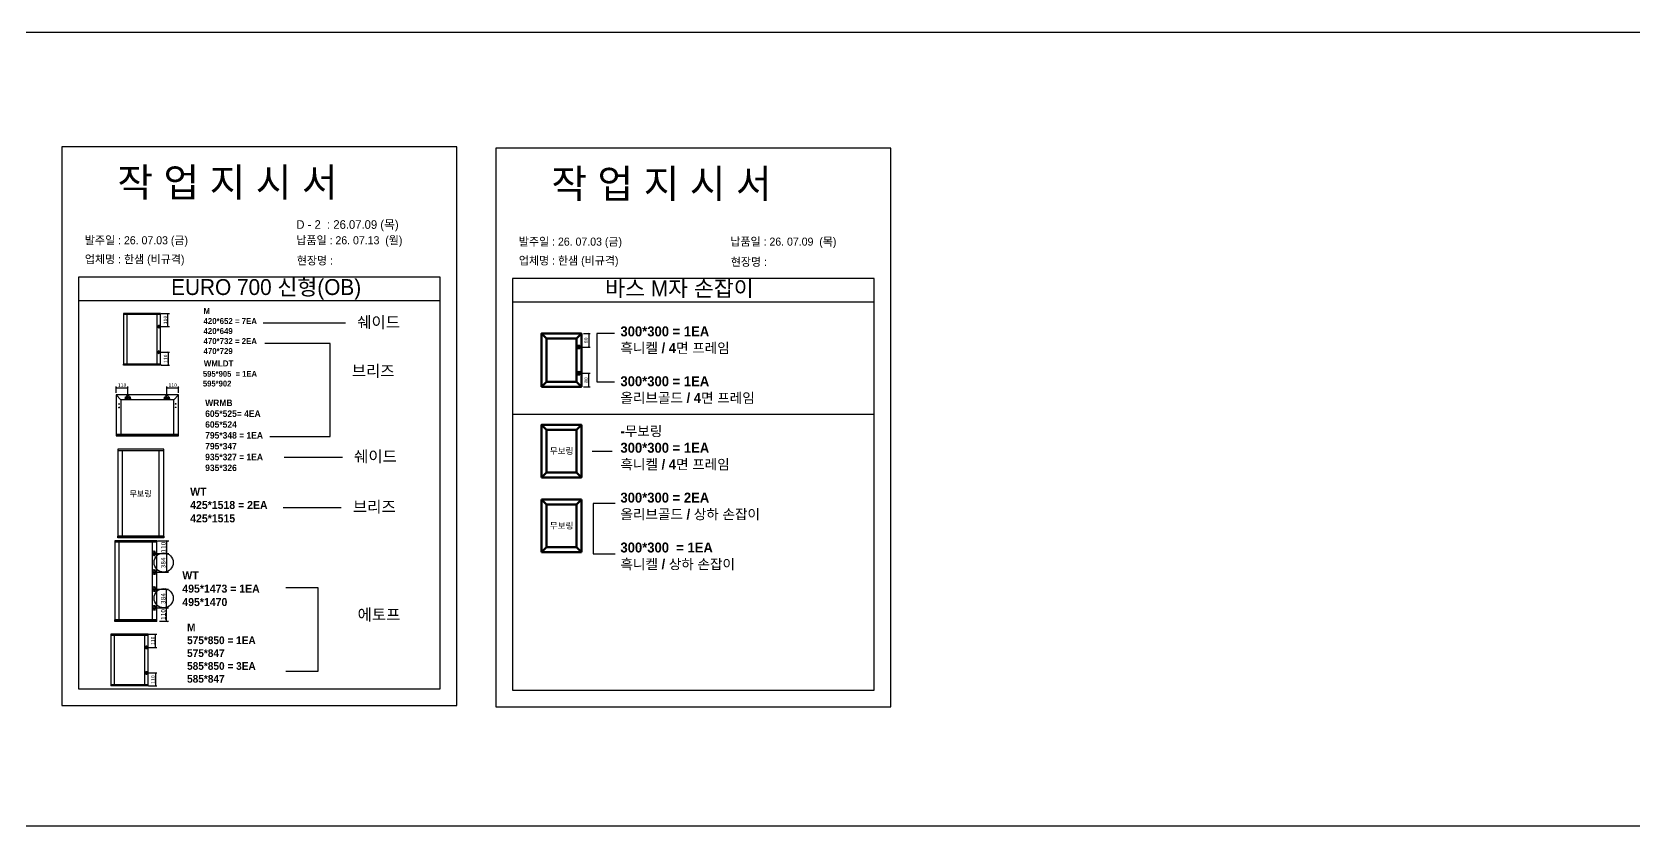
# Model space of a CAD drawing. Header units: millimetres. Extents: x -44117 to 256353, y -2095463 to 65325.
# Drawn here: x 113899 to 125003, y -1086761 to -1081262 of the extents above; entities that cross this region are included whole.
import ezdxf

# ---------------------------------------------------------------- set-up
doc = ezdxf.new("R2010")
doc.units = ezdxf.units.MM
doc.header["$LTSCALE"] = 10
doc.layers.add('Layer1', color=7, linetype='Continuous', lineweight=70)
doc.styles.add('MtX_Gulim', font='')
doc.styles.get('MtX_Gulim').set_extended_font_data('Gulim', bold=True)
doc.dimstyles.new('ISO-25', dxfattribs={"dimtxt": 2.5, "dimasz": 2.5, "dimexe": 1, "dimexo": 1, "dimtad": 1, "dimtxsty": 'Standard', "dimblk": 'ARCHTICK', "dimcen": 2.5, "dimadec": 0, "dimazin": 0, "dimtfac": 1, "dimtmove": 0, "dimatfit": 3, "dimfxl": 0, "dimarcsym": 0})

# ---------------------------------------------------------------- blocks, each defined once
blk = doc.blocks.new('_ArchTick')
at = {"color": 0, "linetype": 'ByBlock', "const_width": 0.15}
blk.add_lwpolyline([(-0.5, -0.5), (0.5, 0.5)], dxfattribs=at)
blk = doc.blocks.new('*D7451')
at = {"color": 0, "lineweight": -2}
for p, q in [((114707, -1085434), (114764, -1085434)), ((114754, -1085525), (114754, -1085434)), ((114707, -1085525), (114764, -1085525))]:
    blk.add_line(p, q, dxfattribs=at)
at = {"layer": 'Defpoints', "color": 0}
for p in [(114692, -1085434), (114754, -1085434), (114692, -1085525)]:
    blk.add_point(p, dxfattribs=at)
at = {"color": 0, "lineweight": -2, "xscale": 10, "yscale": 10, "zscale": 10}
for p, rotation in [((114754, -1085434), 90), ((114754, -1085525), 270)]:
    blk.add_blockref('_ArchTick', p, dxfattribs=dict(at, rotation=rotation))
at = {"color": 0, "insert": (114736, -1085479), "char_height": 25, "attachment_point": 5, "rotation": 90}
blk.add_mtext('110', dxfattribs=at)
blk = doc.blocks.new('*D7452')
at = {"color": 0, "lineweight": -2}
for p, q in [((114707, -1085702), (114765, -1085702)), ((114755, -1085702), (114755, -1085792)), ((114707, -1085792), (114765, -1085792))]:
    blk.add_line(p, q, dxfattribs=at)
at = {"layer": 'Defpoints', "color": 0}
for p in [(114692, -1085702), (114692, -1085792), (114755, -1085792)]:
    blk.add_point(p, dxfattribs=at)
at = {"color": 0, "lineweight": -2, "xscale": 10, "yscale": 10, "zscale": 10}
for p, rotation in [((114755, -1085702), 90), ((114755, -1085792), 270)]:
    blk.add_blockref('_ArchTick', p, dxfattribs=dict(at, rotation=rotation))
at = {"color": 0, "insert": (114737, -1085747), "char_height": 25, "attachment_point": 5, "rotation": 90}
blk.add_mtext('110', dxfattribs=at)
blk = doc.blocks.new('*D7455')
at = {"color": 0, "lineweight": -2}
for p, q in [((114769, -1084787), (114847, -1084787)), ((114834, -1084874), (114834, -1084787)), ((114769, -1084874), (114847, -1084874))]:
    blk.add_line(p, q, dxfattribs=at)
at = {"layer": 'Defpoints', "color": 0}
for p in [(114749, -1084787), (114834, -1084787), (114749, -1084874)]:
    blk.add_point(p, dxfattribs=at)
at = {"color": 0, "lineweight": -2, "xscale": 13, "yscale": 13, "zscale": 13}
for p, rotation in [((114834, -1084787), 90), ((114834, -1084874), 270)]:
    blk.add_blockref('_ArchTick', p, dxfattribs=dict(at, rotation=rotation))
at = {"color": 0, "insert": (114810, -1084830), "char_height": 32.5, "attachment_point": 5, "rotation": 90}
blk.add_mtext('110', dxfattribs=at)
blk = doc.blocks.new('*D7456')
at = {"color": 0, "lineweight": -2}
for p, q in [((114769, -1085251), (114845, -1085251)), ((114832, -1085344), (114832, -1085251)), ((114783, -1085344), (114845, -1085344))]:
    blk.add_line(p, q, dxfattribs=at)
at = {"layer": 'Defpoints', "color": 0}
for p in [(114749, -1085251), (114832, -1085251), (114764, -1085344)]:
    blk.add_point(p, dxfattribs=at)
at = {"color": 0, "lineweight": -2, "xscale": 13, "yscale": 13, "zscale": 13}
for p, rotation in [((114832, -1085251), 90), ((114832, -1085344), 270)]:
    blk.add_blockref('_ArchTick', p, dxfattribs=dict(at, rotation=rotation))
at = {"color": 0, "insert": (114808, -1085297), "char_height": 32.5, "attachment_point": 5, "rotation": 90}
blk.add_mtext('110', dxfattribs=at)
blk = doc.blocks.new('*D7457')
at = {"color": 0, "lineweight": -2}
for p, q in [((114769, -1085121), (114845, -1085121)), ((114832, -1085251), (114832, -1085121)), ((114769, -1085251), (114845, -1085251))]:
    blk.add_line(p, q, dxfattribs=at)
at = {"layer": 'Defpoints', "color": 0}
for p in [(114749, -1085121), (114832, -1085121), (114749, -1085251)]:
    blk.add_point(p, dxfattribs=at)
at = {"color": 0, "lineweight": -2, "xscale": 13, "yscale": 13, "zscale": 13}
for p, rotation in [((114832, -1085121), 90), ((114832, -1085251), 270)]:
    blk.add_blockref('_ArchTick', p, dxfattribs=dict(at, rotation=rotation))
at = {"color": 0, "insert": (114808, -1085186), "char_height": 32.5, "attachment_point": 5, "rotation": 90}
blk.add_mtext('384', dxfattribs=at)
blk = doc.blocks.new('*D7458')
at = {"color": 0, "lineweight": -2}
for p, q in [((114769, -1084874), (114845, -1084874)), ((114832, -1084874), (114832, -1085003)), ((114769, -1085003), (114845, -1085003))]:
    blk.add_line(p, q, dxfattribs=at)
at = {"layer": 'Defpoints', "color": 0}
for p in [(114749, -1084874), (114749, -1085003), (114832, -1085003)]:
    blk.add_point(p, dxfattribs=at)
at = {"color": 0, "lineweight": -2, "xscale": 13, "yscale": 13, "zscale": 13}
for p, rotation in [((114832, -1084874), 90), ((114832, -1085003), 270)]:
    blk.add_blockref('_ArchTick', p, dxfattribs=dict(at, rotation=rotation))
at = {"color": 0, "insert": (114808, -1084939), "char_height": 32.5, "attachment_point": 5, "rotation": 90}
blk.add_mtext('384', dxfattribs=at)
blk = doc.blocks.new('*D7459')
at = {"color": 0, "lineweight": -2}
for p, q in [((114482, -1083762), (114482, -1083717)), ((114482, -1083727), (114563, -1083727)), ((114563, -1083778), (114563, -1083717))]:
    blk.add_line(p, q, dxfattribs=at)
at = {"layer": 'Defpoints', "color": 0}
for p in [(114563, -1083727), (114482, -1083777), (114563, -1083793)]:
    blk.add_point(p, dxfattribs=at)
at = {"color": 0, "lineweight": -2, "xscale": 10, "yscale": 10, "zscale": 10, "rotation": 180}
blk.add_blockref('_ArchTick', (114482, -1083727), dxfattribs=at)
at = {"color": 0, "lineweight": -2, "xscale": 10, "yscale": 10, "zscale": 10}
blk.add_blockref('_ArchTick', (114563, -1083727), dxfattribs=at)
at = {"color": 0, "insert": (114523, -1083708), "char_height": 25, "attachment_point": 5}
blk.add_mtext('110', dxfattribs=at)
blk = doc.blocks.new('*D7460')
at = {"color": 0, "lineweight": -2}
for p, q in [((114833, -1083778), (114833, -1083717)), ((114833, -1083727), (114914, -1083727)), ((114914, -1083762), (114914, -1083717))]:
    blk.add_line(p, q, dxfattribs=at)
at = {"layer": 'Defpoints', "color": 0}
for p in [(114914, -1083727), (114833, -1083793), (114914, -1083777)]:
    blk.add_point(p, dxfattribs=at)
at = {"color": 0, "lineweight": -2, "xscale": 10, "yscale": 10, "zscale": 10, "rotation": 180}
blk.add_blockref('_ArchTick', (114833, -1083727), dxfattribs=at)
at = {"color": 0, "lineweight": -2, "xscale": 10, "yscale": 10, "zscale": 10}
blk.add_blockref('_ArchTick', (114914, -1083727), dxfattribs=at)
at = {"color": 0, "insert": (114874, -1083708), "char_height": 25, "attachment_point": 5}
blk.add_mtext('110', dxfattribs=at)
blk = doc.blocks.new('*D7461')
at = {"color": 0, "lineweight": -2}
for p, q in [((114794, -1083212), (114851, -1083212)), ((114794, -1083303), (114851, -1083303)), ((114841, -1083303), (114841, -1083212))]:
    blk.add_line(p, q, dxfattribs=at)
at = {"layer": 'Defpoints', "color": 0}
for p in [(114779, -1083212), (114779, -1083303), (114841, -1083212)]:
    blk.add_point(p, dxfattribs=at)
at = {"color": 0, "lineweight": -2, "xscale": 10, "yscale": 10, "zscale": 10}
for p, rotation in [((114841, -1083212), 90), ((114841, -1083303), 270)]:
    blk.add_blockref('_ArchTick', p, dxfattribs=dict(at, rotation=rotation))
at = {"color": 0, "insert": (114823, -1083257), "char_height": 25, "attachment_point": 5, "rotation": 90}
blk.add_mtext('110', dxfattribs=at)
blk = doc.blocks.new('*D7462')
at = {"color": 0, "lineweight": -2}
for p, q in [((114794, -1083480), (114852, -1083480)), ((114842, -1083480), (114842, -1083570)), ((114794, -1083570), (114852, -1083570))]:
    blk.add_line(p, q, dxfattribs=at)
at = {"layer": 'Defpoints', "color": 0}
for p in [(114779, -1083480), (114779, -1083570), (114842, -1083570)]:
    blk.add_point(p, dxfattribs=at)
at = {"color": 0, "lineweight": -2, "xscale": 10, "yscale": 10, "zscale": 10}
for p, rotation in [((114842, -1083480), 90), ((114842, -1083570), 270)]:
    blk.add_blockref('_ArchTick', p, dxfattribs=dict(at, rotation=rotation))
at = {"color": 0, "insert": (114824, -1083525), "char_height": 25, "attachment_point": 5, "rotation": 90}
blk.add_mtext('110', dxfattribs=at)
blk = doc.blocks.new('*D7471')
at = {"color": 0, "lineweight": -2}
for p, q in [((117721, -1083351), (117768, -1083351)), ((117758, -1083351), (117758, -1083444)), ((117704, -1083444), (117768, -1083444))]:
    blk.add_line(p, q, dxfattribs=at)
at = {"layer": 'Defpoints', "color": 0}
for p in [(117706, -1083351), (117689, -1083444), (117758, -1083444)]:
    blk.add_point(p, dxfattribs=at)
at = {"color": 0, "lineweight": -2, "xscale": 10, "yscale": 10, "zscale": 10}
for p, rotation in [((117758, -1083351), 90), ((117758, -1083444), 270)]:
    blk.add_blockref('_ArchTick', p, dxfattribs=dict(at, rotation=rotation))
at = {"color": 0, "insert": (117739, -1083397), "char_height": 25, "attachment_point": 5, "rotation": 90}
blk.add_mtext('80', dxfattribs=at)
blk = doc.blocks.new('*D7472')
at = {"color": 0, "lineweight": -2}
for p, q in [((117704, -1083626), (117768, -1083626)), ((117758, -1083719), (117758, -1083626)), ((117721, -1083719), (117768, -1083719))]:
    blk.add_line(p, q, dxfattribs=at)
at = {"layer": 'Defpoints', "color": 0}
for p in [(117689, -1083626), (117758, -1083626), (117706, -1083719)]:
    blk.add_point(p, dxfattribs=at)
at = {"color": 0, "lineweight": -2, "xscale": 10, "yscale": 10, "zscale": 10}
for p, rotation in [((117758, -1083626), 90), ((117758, -1083719), 270)]:
    blk.add_blockref('_ArchTick', p, dxfattribs=dict(at, rotation=rotation))
at = {"color": 0, "insert": (117739, -1083673), "char_height": 25, "attachment_point": 5, "rotation": 90}
blk.add_mtext('80', dxfattribs=at)

msp = doc.modelspace()

# ---------------------------------------------------------------- linework, layer by layer
at = {"color": 1}
for p, q in [((104302.82932, -1081262.30929), (196571.97618, -1081262.30929)), ((104302.82932, -1081262.30929), (196571.97618, -1081262.30929)), ((104302.82932, -1081262.30929), (196571.97618, -1081262.30929)), ((104302.82932, -1081262.30929), (196571.97618, -1081262.30929)), ((104302.82932, -1081262.30929), (196571.97618, -1081262.30929)), ((104302.82932, -1081262.30929), (196571.97618, -1081262.30929)), ((104302.82932, -1081262.30929), (196571.97618, -1081262.30929)), ((104302.82932, -1081262.30929), (196571.97618, -1081262.30929)), ((104302.82932, -1081262.30929), (196571.97618, -1081262.30929)), ((104302.82932, -1081262.30929), (196571.97618, -1081262.30929)), ((117228.20021, -1083909.89554), (119736.58387, -1083909.89554)), ((117919.80769, -1084168.67592), (117782.5312, -1084168.67592)), ((104302.82932, -1086761.47954), (196571.97618, -1086761.47954)), ((104302.82932, -1086761.47954), (196571.97618, -1086761.47954)), ((104302.82932, -1086761.47954), (196571.97618, -1086761.47954)), ((104302.82932, -1086761.47954), (196571.97618, -1086761.47954)), ((104302.82932, -1086761.47954), (196571.97618, -1086761.47954)), ((104302.82932, -1086761.47954), (196571.97618, -1086761.47954)), ((104302.82932, -1086761.47954), (196571.97618, -1086761.47954)), ((104302.82932, -1086761.47954), (196571.97618, -1086761.47954)), ((104302.82932, -1086761.47954), (196571.97618, -1086761.47954)), ((104302.82932, -1086761.47954), (196571.97618, -1086761.47954))]:
    msp.add_line(p, q, dxfattribs=at)
for p, q in [((116728.2235, -1082960.53316), (114219.83983, -1082960.53316)), ((119736.58387, -1082969.91978), (117228.20021, -1082969.91978)), ((116728.2235, -1083123.41522), (114219.83983, -1083123.41522)), ((119736.58387, -1083132.80184), (117228.20021, -1083132.80184)), ((114531.99214, -1083212.05849), (114531.99214, -1083570.04186)), ((114790.09836, -1083212.52207), (114531.99214, -1083212.52207)), ((114790.09836, -1083219.52721), (114531.99214, -1083219.52721)), ((114789.84082, -1083211.80095), (114532.24968, -1083211.80095)), ((114554.91338, -1083219.01212), (114554.91338, -1083562.57315)), ((114766.91958, -1083562.57315), (114766.91958, -1083219.52721)), ((114788.81065, -1083219.52721), (114788.81065, -1083211.80095)), ((114790.09836, -1083570.04186), (114790.09836, -1083212.05849)), ((115501.63941, -1083276.38494), (116072.03528, -1083276.38494)), ((114790.09836, -1083562.57315), (114531.99214, -1083562.57315)), ((114790.09836, -1083569.5783), (114531.99214, -1083569.5783)), ((114789.84082, -1083570.29941), (114532.24968, -1083570.29941)), ((114533.27985, -1083570.29941), (114533.27985, -1083562.57315)), ((114788.81065, -1083562.57315), (114788.81065, -1083570.29941)), ((114481.6785, -1083776.59391), (114481.6785, -1084057.99343)), ((114514.71882, -1083809.63422), (114481.78724, -1083776.3314)), ((114914.28334, -1083776.22267), (114482.04974, -1083776.22267)), ((114498.38428, -1083838.5909), (114505.80907, -1083838.5909)), ((114502.09668, -1083834.87851), (114502.09668, -1083842.3033)), ((114502.09668, -1083858.63783), (114502.09668, -1083866.06262)), ((114514.71882, -1083809.63422), (114514.71882, -1084047.96997)), ((114881.61426, -1083809.63422), (114514.71882, -1083809.63422)), ((114583.22933, -1083792.55721), (114542.73059, -1083792.55721)), ((114549.24409, -1083799.982), (114543.30426, -1083799.982)), ((114546.27418, -1083797.01208), (114546.27418, -1083802.95191)), ((114562.97995, -1083812.80657), (114562.97995, -1083772.30784)), ((114582.65565, -1083799.982), (114576.71582, -1083799.982)), ((114579.68573, -1083797.01208), (114579.68573, -1083802.95191)), ((114813.10376, -1083792.55721), (114853.6025, -1083792.55721)), ((114819.61728, -1083799.982), (114813.67745, -1083799.982)), ((114816.64736, -1083797.01208), (114816.64736, -1083802.95191)), ((114833.35314, -1083812.80657), (114833.35314, -1083772.30784)), ((114853.02883, -1083799.982), (114847.089, -1083799.982)), ((114850.05891, -1083797.01208), (114850.05891, -1083802.95191)), ((114881.61426, -1083809.63422), (114914.54584, -1083776.3314)), ((114881.61426, -1084047.22749), (114881.61426, -1083809.63422)), ((114897.94881, -1083838.5909), (114890.52402, -1083838.5909)), ((114894.23641, -1083834.87851), (114894.23641, -1083842.3033)), ((114894.23641, -1083858.63783), (114894.23641, -1083866.06262)), ((114914.65458, -1084057.99343), (114914.65458, -1083776.59391)), ((114498.38428, -1083862.35023), (114505.80907, -1083862.35023)), ((114897.94881, -1083862.35023), (114890.52402, -1083862.35023)), ((114481.6785, -1084047.22749), (114914.65458, -1084047.22749)), ((114481.6785, -1084057.3252), (114914.28334, -1084057.3252)), ((114482.04974, -1084058.36467), (114914.28334, -1084058.36467)), ((114483.5347, -1084047.22749), (114483.5347, -1084058.36467)), ((114912.79838, -1084058.36467), (114912.79838, -1084047.22749)), ((114492.45265, -1084152.07294), (114492.45265, -1084764.79797)), ((114813.11356, -1084152.72147), (114492.45265, -1084152.72147)), ((114813.11356, -1084162.52144), (114492.45265, -1084162.52144)), ((114812.75327, -1084151.71265), (114492.81294, -1084151.71265)), ((114494.25412, -1084151.71265), (114494.25412, -1084162.52144)), ((114524.51874, -1084161.80086), (114524.51874, -1084754.34948)), ((114780.68718, -1084754.34948), (114780.68718, -1084162.52144)), ((114811.31209, -1084162.52144), (114811.31209, -1084151.71265)), ((114813.11356, -1084764.79797), (114813.11356, -1084152.07294)), ((115646.50987, -1084206.32872), (116050.32995, -1084206.32872)), ((115638.43346, -1084554.72788), (116042.25354, -1084554.72788)), ((114471.779, -1084786.38435), (114471.779, -1085344.0736)), ((114763.63772, -1084786.97463), (114471.779, -1084786.97463)), ((114763.63772, -1084795.89436), (114471.779, -1084795.89436)), ((114763.30978, -1084786.05642), (114472.10693, -1084786.05642)), ((114473.41865, -1084786.05642), (114473.41865, -1084795.89436)), ((114813.11356, -1084754.34948), (114492.45265, -1084754.34948)), ((114813.11356, -1084764.14946), (114492.45265, -1084764.14946)), ((114812.75327, -1084765.15828), (114492.81294, -1084765.15828)), ((114494.25412, -1084765.15828), (114494.25412, -1084754.34948)), ((114500.96487, -1084795.23849), (114500.96487, -1085334.56361)), ((114734.12391, -1085334.56361), (114734.12391, -1084795.89436)), ((114743.30598, -1084856.42368), (114743.30598, -1084861.67058)), ((114749.20875, -1084891.69114), (114749.20875, -1084855.91694)), ((114761.99806, -1084795.89436), (114761.99806, -1084786.05642)), ((114763.63772, -1085344.0736), (114763.63772, -1084786.38435)), ((114811.31209, -1084754.34948), (114811.31209, -1084765.15828)), ((114731.32164, -1084873.80403), (114767.09585, -1084873.80403)), ((114745.92943, -1084859.04713), (114740.68254, -1084859.04713)), ((114745.92943, -1084888.56093), (114740.68254, -1084888.56093)), ((114743.30598, -1084885.93748), (114743.30598, -1084891.18438)), ((114731.32164, -1085003.33685), (114767.09585, -1085003.33685)), ((114745.92943, -1084988.57993), (114740.68254, -1084988.57993)), ((114745.92943, -1085018.09373), (114740.68254, -1085018.09373)), ((114743.30598, -1084985.95648), (114743.30598, -1084991.20338)), ((114743.30598, -1085015.47029), (114743.30598, -1085020.71718)), ((114749.20875, -1084985.44974), (114749.20875, -1085021.22394)), ((114731.32164, -1085121.08807), (114767.09585, -1085121.08807)), ((114745.92943, -1085106.33115), (114740.68254, -1085106.33115)), ((114745.92943, -1085135.84496), (114740.68254, -1085135.84496)), ((114743.30598, -1085103.7077), (114743.30598, -1085108.9546)), ((114743.30598, -1085133.22151), (114743.30598, -1085138.46841)), ((114749.20875, -1085103.20096), (114749.20875, -1085138.97516)), ((114731.32164, -1085250.62086), (114767.09585, -1085250.62086)), ((114745.92943, -1085235.86394), (114740.68254, -1085235.86394)), ((114745.92943, -1085265.37774), (114740.68254, -1085265.37774)), ((114743.30598, -1085233.24049), (114743.30598, -1085238.48739)), ((114743.30598, -1085262.75429), (114743.30598, -1085268.00119)), ((114749.20875, -1085232.73375), (114749.20875, -1085268.50796)), ((114763.63772, -1085334.56361), (114471.779, -1085334.56361)), ((114763.63772, -1085343.48334), (114471.779, -1085343.48334)), ((114763.30978, -1085344.40155), (114472.10693, -1085344.40155)), ((114473.41865, -1085344.40155), (114473.41865, -1085334.56361)), ((114761.99806, -1085334.56361), (114761.99806, -1085344.40155)), ((114444.89848, -1085433.85061), (114444.89848, -1085791.83398)), ((114703.0047, -1085434.31418), (114444.89848, -1085434.31418)), ((114703.0047, -1085441.31933), (114444.89848, -1085441.31933)), ((114702.74716, -1085433.59307), (114445.15602, -1085433.59307)), ((114467.81972, -1085440.80424), (114467.81972, -1085784.36527)), ((114679.82592, -1085784.36527), (114679.82592, -1085441.31933)), ((114701.71699, -1085441.31933), (114701.71699, -1085433.59307)), ((114703.0047, -1085791.83398), (114703.0047, -1085433.85061)), ((114703.0047, -1085784.36527), (114444.89848, -1085784.36527)), ((114703.0047, -1085791.37041), (114444.89848, -1085791.37041)), ((114702.74716, -1085792.09153), (114445.15602, -1085792.09153)), ((114446.18619, -1085792.09153), (114446.18619, -1085784.36527)), ((114701.71699, -1085784.36527), (114701.71699, -1085792.09153))]:
    msp.add_line(p, q)
for points in [[(114105.8224, -1085926.33895), (116842.24093, -1085926.33895), (116842.24093, -1082056.26131), (114105.8224, -1082056.26131)], [(117114.18277, -1085935.72557), (119850.60131, -1085935.72557), (119850.60131, -1082065.64793), (117114.18277, -1082065.64793)]]:
    msp.add_lwpolyline(points, close=True)
for points in [[(114219.83983, -1082960.53316), (114219.83983, -1085812.32151), (116728.2235, -1085812.32151), (116728.2235, -1082960.53316)], [(117228.20021, -1082969.91978), (117228.20021, -1085821.70813), (119736.58387, -1085821.70813), (119736.58387, -1082969.91978)], [(115547.06917, -1084062.7202), (115965.52773, -1084062.7202), (115965.52773, -1083419.88911), (115511.73491, -1083419.88911)], [(115658.46008, -1085110.581), (115879.48681, -1085110.581), (115879.48681, -1085691.31653), (115658.46008, -1085691.31653)]]:
    msp.add_lwpolyline(points)
for points in [[(117937.16448, -1083349.75068), (117814.08901, -1083349.75068), (117814.08901, -1083685.84138), (117937.16448, -1083685.84138)], [(117940.00469, -1084528.27719), (117788.52719, -1084528.27719), (117788.52719, -1084876.67544), (117940.00469, -1084876.67544)]]:
    msp.add_lwpolyline(points, dxfattribs=at)
for centre, radius in [((114502.09668, -1083838.5909), 1.11372), ((114546.27418, -1083799.982), 1.18797), ((114562.97995, -1083792.55721), 12.99338), ((114579.68573, -1083799.982), 1.18797), ((114816.64736, -1083799.982), 1.18797), ((114833.35314, -1083792.55721), 12.99338), ((114850.05891, -1083799.982), 1.18797), ((114894.23641, -1083838.5909), 1.11372), ((114502.09668, -1083862.35023), 1.11372), ((114894.23641, -1083862.35023), 1.11372), ((114743.30598, -1084859.04713), 1.04938), ((114749.20875, -1084873.80403), 11.47759), ((114743.30598, -1084888.56093), 1.04938), ((114749.20875, -1085003.33685), 11.47759), ((114743.30598, -1084988.57993), 1.04938), ((114743.30598, -1085018.09373), 1.04938), ((114749.20875, -1085121.08807), 11.47759), ((114743.30598, -1085106.33115), 1.04938), ((114743.30598, -1085135.84496), 1.04938), ((114749.20875, -1085250.62086), 11.47759), ((114743.30598, -1085235.86394), 1.04938), ((114743.30598, -1085265.37774), 1.04938)]:
    msp.add_circle(centre, radius)
for centre in [(114811.19117, -1084936.96529), (114811.19117, -1085183.93815)]:
    msp.add_circle(centre, 66.40308, dxfattribs=at)
for centre, radius, start, end in [((114789.84082, -1083212.05849), 0.25754, 0, 90), ((114532.24968, -1083570.04187), 0.25754, 180, 270), ((114789.84082, -1083570.04187), 0.25754, 270, 0), ((114482.04974, -1083776.59391), 0.37124, 90, 180), ((114914.28334, -1083776.59391), 0.37124, 0, 90), ((114482.04974, -1084057.99343), 0.37124, 180, 270), ((114914.28334, -1084057.99343), 0.37124, 270, 0), ((114492.81294, -1084152.07294), 0.36029, 90, 180), ((114812.75327, -1084152.07294), 0.36029, 0, 90), ((114472.10693, -1084786.38435), 0.32793, 90, 180), ((114492.81294, -1084764.79799), 0.36029, 180, 270), ((114763.30978, -1084786.38435), 0.32793, 0, 90), ((114812.75327, -1084764.79799), 0.36029, 270, 0), ((114472.10693, -1085344.07362), 0.32793, 180, 270), ((114763.30978, -1085344.07362), 0.32793, 270, 0), ((114702.74716, -1085433.85061), 0.25754, 0, 90), ((114445.15602, -1085791.83399), 0.25754, 180, 270), ((114702.74716, -1085791.83399), 0.25754, 270, 0)]:
    msp.add_arc(centre, radius, start, end)
at = {"layer": 'Layer1'}
for p, q in [((114778.95953, -1083293.34364), (114778.95953, -1083312.32765)), ((117463.91102, -1083385.70449), (117429.27439, -1083351.06785)), ((117671.73084, -1083385.70449), (117706.36747, -1083351.06785)), ((114778.95953, -1083489.3264), (114778.95953, -1083470.3424)), ((117688.67822, -1083429.43269), (117688.67822, -1083458.2269)), ((117688.67822, -1083640.52769), (117688.67822, -1083611.73348)), ((117429.27439, -1083718.89253), (117463.91102, -1083684.2559)), ((117706.36747, -1083718.89253), (117671.73084, -1083684.2559)), ((117671.73084, -1083684.2559), (117706.36747, -1083718.89253)), ((117463.91102, -1084018.36215), (117429.27439, -1083983.72552)), ((117671.73084, -1084018.36215), (117706.36747, -1083983.72552)), ((117429.27439, -1084347.5108), (117463.91102, -1084312.87416)), ((117706.36747, -1084347.5108), (117671.73084, -1084312.87416)), ((117671.73084, -1084312.87416), (117706.36747, -1084347.5108)), ((117463.91102, -1084535.91028), (117429.27439, -1084501.27365)), ((117429.27439, -1084501.27365), (117429.27439, -1084865.05892)), ((117671.73084, -1084535.91028), (117706.36747, -1084501.27365)), ((117706.36747, -1084865.05892), (117706.36747, -1084501.27365)), ((117463.91102, -1084535.91028), (117463.91102, -1084830.42229)), ((117671.73084, -1084830.42229), (117671.73084, -1084535.91028)), ((117429.27439, -1084865.05892), (117463.91102, -1084830.42229)), ((117706.36747, -1084865.05892), (117671.73084, -1084830.42229)), ((117671.73084, -1084830.42229), (117706.36747, -1084865.05892)), ((114691.86586, -1085515.13576), (114691.86586, -1085534.11977)), ((114691.86586, -1085711.11852), (114691.86586, -1085692.13452))]:
    msp.add_line(p, q, dxfattribs=at)
at = {"layer": 'Layer1', "color": 1}
for p, q in [((117706.36747, -1084501.27365), (117429.27439, -1084501.27365)), ((117671.73084, -1084535.91028), (117463.91102, -1084535.91028)), ((117463.91102, -1084830.42229), (117671.73084, -1084830.42229)), ((117429.27439, -1084865.05892), (117706.36747, -1084865.05892))]:
    msp.add_line(p, q, dxfattribs=at)
at = {"layer": 'Layer1'}
for points in [[(114788.45153, -1083302.83565), (114769.46752, -1083302.83565)], [(117429.27439, -1083718.89253), (117706.36747, -1083718.89253), (117706.36747, -1083351.06785), (117429.27439, -1083351.06785)], [(117463.91102, -1083684.2559), (117671.73084, -1083684.2559), (117671.73084, -1083385.70449), (117463.91102, -1083385.70449)], [(114788.45153, -1083479.8344), (114769.46752, -1083479.8344)], [(117703.07532, -1083443.8298), (117674.28111, -1083443.8298)], [(117703.07532, -1083626.13059), (117674.28111, -1083626.13059)], [(117429.27439, -1084347.5108), (117706.36747, -1084347.5108), (117706.36747, -1083983.72552), (117429.27439, -1083983.72552)], [(117463.91102, -1084312.87416), (117671.73084, -1084312.87416), (117671.73084, -1084018.36215), (117463.91102, -1084018.36215)], [(114701.35787, -1085524.62776), (114682.37386, -1085524.62776)], [(114701.35787, -1085701.62652), (114682.37386, -1085701.62652)]]:
    msp.add_lwpolyline(points, close=True, dxfattribs=at)
for centre, radius in [((114778.95953, -1083302.83565), 6.328), ((114778.95953, -1083479.8344), 6.328), ((117688.67822, -1083443.8298), 9.59807), ((117688.67822, -1083626.13059), 9.59807), ((114691.86586, -1085524.62776), 6.328), ((114691.86586, -1085701.62652), 6.328)]:
    msp.add_circle(centre, radius, dxfattribs=at)

# ---------------------------------------------------------------- texts
at = {"linetype": 'Continuous', "style": 'MtX_Gulim'}
msp.add_text('WMLDT', height=42.094774, dxfattribs=at).set_placement((115089.64404, -1083578.89211))
at = {"attachment_point": 1}
for s, width, gutter_width, heights, insert, char_height in [('{\\fGulim|b0|i0|c129|p50;작 업 지 시 서}', 4666.4485321, 17.63682, [-219.88959], (114490.53045, -1082204.58124), 197.5323919), ('{\\fGulim|b0|i0|c129|p50;작 업 지 시 서}', 4666.4485321, 17.63682, [-219.88959], (117498.89082, -1082213.96786), 197.5323919), ('\\pt11;{\\fGulim|b0|i0|c129|p50;발주일 : 26. 07.03 (금)}', 5387.0305146, 20.36026, [56.20102], (114264.7908, -1082676.65126), 55.8685452), ('{\\fGulim|b0|i0|c129|p50;납품일 : 26. 07.13  (월)}', 5387.0305146, 20.36026, [57.15569], (115730.69344, -1082676.65126), 55.8685452), ('\\pt11;{\\fGulim|b0|i0|c129|p50;발주일 : 26. 07.03 (금)}', 5387.0305146, 20.36026, [56.20102], (117273.15118, -1082686.03788), 55.8685452), ('{\\fGulim|b0|i0|c129|p50;납품일 : 26. 07.09  (목)}', 5387.0305146, 20.36026, [57.15569], (118739.05382, -1082686.03788), 55.8685452), ('{\\fGulim|b0|i0|c129|p50;업체명 : 한샘 (비규격)}', 5387.0305146, 20.36026, [58.82126], (114264.7908, -1082808.0257), 55.8685452), ('{\\fGulim|b0|i0|c129|p50;현장명 :  }', 5350.1178156, 20.22075, [61.9135], (115734.59147, -1082817.39511), 55.485726), ('{\\fGulim|b0|i0|c129|p50;업체명 : 한샘 (비규격)}', 5387.0305146, 20.36026, [58.82126], (117273.15118, -1082817.41232), 55.8685452), ('{\\fGulim|b0|i0|c129|p50;현장명 :  }', 5350.1178156, 20.22075, [61.9135], (118742.95185, -1082826.78173), 55.485726), ('{\\fGulim|b0|i0|c129|p50;EURO 700 신형(OB)}', 2601.342149, 9.83176, [-138.56106], (114863.30513, -1082973.55831), 110.1157193), ('{\\fGulim|b0|i0|c129|p50;바스 M자 손잡이}', 2601.342149, 9.83176, [-122.57888], (117871.6655, -1082982.94493), 110.1157193), ('{\\f굴림|b1|i0|c129|p50;M\\P420*652 = 7EA\\P\\C1;420*649\\P\\C256;470*732 = 2EA\\P\\C1;470*729}', 12575.7294449, 161.73502, [1981.23901], (115087.23753, -1083174.15231), 41.5890059), ('{\\f굴림|b1|i0|c129|p50;쉐이드}', 23852.584981, 306.76538, [-87.64725], (116152.79929, -1083233.05356), 78.8825253), ('{\\f굴림|b1|i0|c129|p50;300*300 = 1EA\\P흑니켈 / 4면 프레임\\P\\P300*300 = 1EA\\P올리브골드 / 4면 프레임\\P\\P-무보링\\P300*300 = 1EA\\P흑니켈 / 4면 프레임\\P\\P300*300 = 2EA\\P올리브골드 / 상하 손잡이 \\P\\P300*300  = 1EA\\P흑니켈 / 상하 손잡이}', 20889.8622155, 268.66214, [3291.08622], (117977.30059, -1083301.08916), 69.0845494), ('{\\f굴림|b1|i0|c129|p50;595*905  = 1EA\\P\\C1;595*902}', 12227.03771, 157.25054, [510.01558], (115083.28279, -1083609.59625), 40.4358527), ('{\\f굴림|b1|i0|c129|p50;브리즈}', 23852.584981, 306.76538, [-87.64725], (116114.94116, -1083570.39137), 78.8825253), ('{\\f굴림|b1|i0|c129|p50;WRMB\\P605*525= 4EA\\P\\C1;605*524\\P\\C256;795*348 = 1EA\\P\\C1;795*347\\P\\C256;935*327 = 1EA\\P\\C1;935*326}', 14674.544536, 188.72764, [-496.90476], (115098.95467, -1083808.23961), 45), ('{\\f굴림|b1|i0|c129|p50;쉐이드}', 23852.584981, 306.76538, [-87.64725], (116131.09396, -1084162.99734), 78.8825253), ('{\\f굴림|b1|i0|c129|p50;무보링}', 12811.5044794, 164.7673, [-47.18846], (117487.96952, -1084143.15123), 42.3687339), ('{\\f굴림|b1|i0|c129|p50;무보링}', 12005.9183538, 154.40675, [-44.22125], (114574.73099, -1084440.29912), 39.7045922), ('{\\f굴림|b1|i0|c129|p50;WT\\P425*1518 = 2EA\\P\\C1;425*1515}', 16827.0859125, 216.41123, [-243.05779], (114995.06695, -1084417.52344), 55.648603), ('{\\f굴림|b1|i0|c129|p50;브리즈}', 23852.584981, 306.76538, [-87.64725], (116123.01756, -1084511.3965), 78.8825253), ('{\\f굴림|b1|i0|c129|p50;무보링}', 12811.5044794, 164.7673, [-47.18846], (117487.96952, -1084660.69936), 42.3687339), ('{\\f굴림|b1|i0|c129|p50;WT\\P495*1473 = 1EA\\P\\C1;495*1470}', 16827.0859125, 216.41123, [-243.05779], (114940.65153, -1084997.2446), 55.648603), ('{\\f굴림|b1|i0|c129|p50;에토프}', 23852.584981, 306.76538, [-87.75159], (116155.53177, -1085258.35678), 78.8825253), ('{\\f굴림|b1|i0|c129|p50;M\\P575*850 = 1EA\\P\\C1;575*847\\P\\C0;585*850 = 3EA\\P\\C1;585*847}', 16147.2883513, 207.66843, [2543.91904], (114973.44714, -1085359.70129), 53.4004547)]:
    msp.add_mtext_dynamic_manual_height_columns(s, width=width, gutter_width=gutter_width, heights=heights, dxfattribs=dict(at, insert=insert, char_height=char_height))
at = {"color": 1, "insert": (115731.0079, -1082565.59239), "char_height": 59.7264419, "attachment_point": 1}
msp.add_mtext_dynamic_manual_height_columns('{\\fGulim|b0|i0|c129|p50;D - 2  : 26.07.09 (목)}', width=5759.0217184, gutter_width=21.7662, heights=[61.10247], dxfattribs=at)

# ---------------------------------------------------------------- dimensions: what is measured, and where the dimension line sits
for base, p1, p2, angle, text, override, picture, middle in [((114841.37999, -1083211.80095), (114778.95953, -1083302.83565), (114778.95953, -1083211.80095), 90, '110', {"dimscale": 10, "dimasz": 1, "dimexo": 1.5, "dimtxsty": 'Standard'}, '*D7461', (114822.62999, -1083257.3183)), ((117758.06457, -1083443.8298), (117706.36747, -1083351.06785), (117688.67822, -1083443.8298), 90, '80', {"dimscale": 10, "dimasz": 1, "dimexo": 1.5, "dimtxsty": 'Standard'}, '*D7471', (117739.31457, -1083397.44883)), ((114842.37836, -1083570.29941), (114778.95953, -1083479.8344), (114778.95953, -1083570.29941), 90, '110', {"dimscale": 10, "dimasz": 1, "dimexo": 1.5, "dimtxsty": 'Standard'}, '*D7462', (114823.62836, -1083525.06691)), ((117758.06457, -1083626.13059), (117706.36747, -1083718.89253), (117688.67822, -1083626.13059), 270, '80', {"dimscale": 10, "dimasz": 1, "dimexo": 1.5, "dimtxsty": 'Standard'}, '*D7472', (117739.31457, -1083672.51156)), ((114832.33113, -1085003.33684), (114749.20875, -1084873.80403), (114749.20875, -1085003.33684), 90, '384', {"dimscale": 13, "dimasz": 1, "dimexo": 1.5, "dimtxsty": 'Standard'}, '*D7458', (114807.95613, -1084938.57044)), ((114832.33113, -1085121.08807), (114749.20875, -1085250.62085), (114749.20875, -1085121.08807), 90, '384', {"dimscale": 13, "dimasz": 1, "dimexo": 1.5, "dimtxsty": 'Standard'}, '*D7457', (114807.95613, -1085185.85446)), ((114832.33113, -1085250.62085), (114763.54167, -1085344.3055), (114749.20875, -1085250.62085), 90, '110', {"dimscale": 13, "dimasz": 1, "dimexo": 1.5}, '*D7456', (114807.95613, -1085297.46318)), ((114754.28633, -1085433.59307), (114691.86586, -1085524.62776), (114691.86586, -1085433.59307), 90, '110', {"dimscale": 10, "dimasz": 1, "dimexo": 1.5, "dimtxsty": 'Standard'}, '*D7451', (114735.53633, -1085479.11041)), ((114755.2847, -1085792.09153), (114691.86586, -1085701.62652), (114691.86586, -1085792.09153), 90, '110', {"dimscale": 10, "dimasz": 1, "dimexo": 1.5, "dimtxsty": 'Standard'}, '*D7452', (114736.5347, -1085746.85903))]:
    dim = msp.add_linear_dim(base=base, p1=p1, p2=p2, angle=angle, text=text, dimstyle='ISO-25', override=override)
    dim.commit()
    dim.dimension.update_dxf_attribs({"geometry": picture, "text_midpoint": middle})
for base, p1, p2, picture, middle in [((114562.97996, -1083726.94655), (114482.04974, -1083776.59391), (114562.97996, -1083792.55721), '*D7459', (114522.51485, -1083708.19655)), ((114914.28334, -1083726.94655), (114833.35313, -1083792.55721), (114914.28334, -1083776.59391), '*D7460', (114873.81823, -1083708.19655))]:
    dim = msp.add_linear_dim(base=base, p1=p1, p2=p2, text='110', dimstyle='ISO-25', override={"dimscale": 10, "dimasz": 1, "dimexo": 1.5, "dimtxsty": 'Standard'})
    dim.commit()
    dim.dimension.update_dxf_attribs({"geometry": picture, "text_midpoint": middle})
dim = msp.add_linear_dim(base=(114834.09538, -1084786.97463), p1=(114749.20875, -1084873.80403), p2=(114749.20875, -1084786.97463), angle=90, text='110', dimstyle='ISO-25', override={"dimscale": 13, "dimasz": 1, "dimexo": 1.5})
dim.commit()
dim.dimension.update_dxf_attribs({"geometry": '*D7455', "text_midpoint": (114834.09538, -1084830.38933), "dimtype": 160})

doc.saveas('drawing.dxf')
